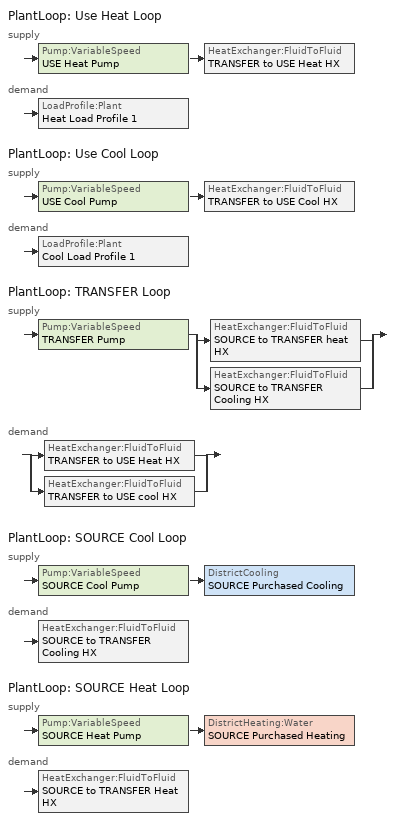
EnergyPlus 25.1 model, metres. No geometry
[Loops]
PlantLoop 'Use Heat Loop'
 supply: Pump:VariableSpeed 'USE Heat Pump' > HeatExchanger:FluidToFluid 'TRANSFER to USE Heat HX'
 demand: LoadProfile:Plant 'Heat Load Profile 1'
PlantLoop 'Use Cool Loop'
 supply: Pump:VariableSpeed 'USE Cool Pump' > HeatExchanger:FluidToFluid 'TRANSFER to USE Cool HX'
 demand: LoadProfile:Plant 'Cool Load Profile 1'
PlantLoop 'TRANSFER Loop'
 supply: Pump:VariableSpeed 'TRANSFER Pump' > split
  | HeatExchanger:FluidToFluid 'SOURCE to TRANSFER heat HX'
  | HeatExchanger:FluidToFluid 'SOURCE to TRANSFER Cooling HX'
 demand: split
  | HeatExchanger:FluidToFluid 'TRANSFER to USE Heat HX'
  | HeatExchanger:FluidToFluid 'TRANSFER to USE cool HX'
PlantLoop 'SOURCE Cool Loop'
 supply: Pump:VariableSpeed 'SOURCE Cool Pump' > DistrictCooling 'SOURCE Purchased Cooling'
 demand: HeatExchanger:FluidToFluid 'SOURCE to TRANSFER Cooling HX'
PlantLoop 'SOURCE Heat Loop'
 supply: Pump:VariableSpeed 'SOURCE Heat Pump' > DistrictHeating:Water 'SOURCE Purchased Heating'
 demand: HeatExchanger:FluidToFluid 'SOURCE to TRANSFER Heat HX'
[Building]
Plant Load Profile Example: North Axis {deg}=0; Terrain=Suburbs; Loads Convergence Tolerance Value {W}=0.04; Temperature Convergence Tolerance Value {deltaC}=0.04; Solar Distribution=FullInteriorAndExterior; Maximum Number of Warmup Days=25; Minimum Number of Warmup Days=6
[Site:Location]
CHICAGO_IL_USA_WMO_725300: Latitude {deg}=42; Longitude {deg}=-87.88; Time Zone {hr}=-6; Elevation {m}=190
[SizingPeriod:DesignDay] Day of Month=21; Humidity Condition Type=Wetbulb; Barometric Pressure {Pa}=99063; Rain Indicator=No; Snow Indicator=No; Daylight Saving Time Indicator=No; Solar Model Indicator=ASHRAEClearSky
Name | Month | Day Type | Maximum Dry-Bulb Temperature {C} | Daily Dry-Bulb Temperature Range {deltaC} | Wetbulb or DewPoint at Maximum Dry-Bulb {C} | Wind Speed {m/s} | Wind Direction {deg} | Sky Clearness
CHICAGO Ann Clg 1% Condns DB=>MWB | 7 | SummerDesignDay | 31.5 | 10.7 | 23 | 5.3 | 230 | 1
CHICAGO Ann Htg 99% Condns DB | 1 | WinterDesignDay | -17.3 | 0 | -17.3 | 4.9 | 270 | 0
[PlantLoop] Fluid Type=WATER; Maximum Loop Temperature {C}=100; Minimum Loop Temperature {C}=3; Maximum Loop Flow Rate {m3/s}=0.003; Minimum Loop Flow Rate {m3/s}=0; Plant Loop Volume {m3}=1; Load Distribution Scheme=OPTIMAL
Name | Plant Equipment Operation Scheme | Plant Loop Demand Calculation Scheme
Use Heat Loop | Use Heat Loop Operation
Use Cool Loop | Use Cool Loop Operation
TRANSFER Loop | TRANSFER Loop Operation | DualSetpointDeadband
SOURCE Cool Loop | SOURCE Cool Loop Operation
SOURCE Heat Loop | SOURCE Heat Loop Operation
[SetpointManager:Scheduled] Control Variable=Temperature
Name | Schedule | Setpoint Node or NodeList
Use Heat Loop Setpoint Manager | Use Heat Loop Temp Sch | Use Heat Loop Setpoint Node List
Use Cool Loop Setpoint Manager | Use Cool Loop Temp Sch | Use Cool Loop Setpoint Node List
Transfer HX Heat Setpoint Manager | TRANSFER Dual Loop Lo Temp Sch | TRANSFER Supply Heating Outlet Node
Transfer HX Cool Setpoint Manager | TRANSFER Dual Loop Hi Temp Sch | TRANSFER Supply Cooling Outlet Node
SOURCE Cool Loop Setpoint Manager | SOURCE Cool Loop Temp Sch | SOURCE Cool Loop Setpoint Node List
SOURCE Heat Loop Setpoint Manager | SOURCE Heat Loop Temp Sch | SOURCE Heat Loop Setpoint Node List
[PlantEquipmentOperationSchemes] Control Scheme 1 Schedule=AlwaysOnSchedule
Name | Control Scheme 1
Use Heat Loop Operation | USE Heat operation
Use Cool Loop Operation | USE Cool operation
TRANSFER Loop Operation | TRANSFER HX
SOURCE Cool Loop Operation | SOURCE Cool Purchased Only
SOURCE Heat Loop Operation | SOURCE Heat Purchased Only
[PlantEquipmentOperation:Uncontrolled]
Name | Equipment List
USE Heat operation | TRANSFER to USE Heat HX equip
USE Cool operation | TRANSFER to USE Cool HX equip
TRANSFER HX | TRANSFER Plant
[PlantEquipmentList]
TRANSFER to USE Heat HX equip: TRANSFER to USE Heat HX
TRANSFER to USE Cool HX equip: TRANSFER to USE Cool HX
TRANSFER Plant: SOURCE to TRANSFER Heat HX, SOURCE to TRANSFER Cooling HX
SOURCE cooling Plant: SOURCE Purchased Cooling
SOURCE Heat Heating Plant: SOURCE Purchased Heating
[Pump:VariableSpeed] Design Maximum Flow Rate {m3/s}=0.005; Design Pump Head {Pa}=1; Design Power Consumption {W}=0.01; Motor Efficiency=0.87; Fraction of Motor Inefficiencies to Fluid Stream=0; Coefficient 1 of the Part Load Performance Curve=0; Coefficient 2 of the Part Load Performance Curve=1; Coefficient 3 of the Part Load Performance Curve=0; Coefficient 4 of the Part Load Performance Curve=0; Design Minimum Flow Rate {m3/s}=0; Pump Control Type=INTERMITTENT
USE Heat Pump; USE Cool Pump; TRANSFER Pump; SOURCE Cool Pump; SOURCE Heat Pump
[HeatExchanger:FluidToFluid] Availability Schedule=AlwaysOnSchedule; Loop Demand Side Design Flow Rate {m3/s}=0.003; Loop Supply Side Design Flow Rate {m3/s}=0.003; Heat Exchanger U-Factor Times Area Value {W/K}=15000; Minimum Temperature Difference to Activate Heat Exchanger {deltaC}=0.2; Heat Transfer Metering End Use Type=LoopToLoop
Name | Heat Exchange Model Type | Control Type
TRANSFER to USE Heat HX | CrossFlowSupplyUnMixedDemandMixed | HeatingSetpointModulated
TRANSFER to USE Cool HX | CrossFlowBothUnMixed | CoolingSetpointModulated
SOURCE to TRANSFER HEAT HX | ParallelFlow | HeatingSetpointModulated
SOURCE to TRANSFER Cooling HX | ParallelFlow | CoolingSetpointModulated
[LoadProfile:Plant] Peak Flow Rate {m3/s}=0.002
Name | Load Schedule | Flow Rate Fraction Schedule | Plant Loop Fluid Type
Heat Load Profile 1 | Heat Load Profile 1 Load Schedule | Heat Load Profile 1 Flow Frac Schedule | Water
Cool Load Profile 1 | Cool Load Profile 1 Load Schedule | Cool Load Profile 1 Flow Frac Schedule
[SetpointManager:Scheduled:dualSetpoint]
TRANSFER Loop Dual Setpoint Manager: Control Variable=Temperature; High Setpoint Schedule=TRANSFER Dual Loop Hi Temp Sch; Low Setpoint Schedule=TRANSFER Dual Loop Lo Temp Sch; Setpoint Node or NodeList=TRANSFER Loop Setpoint Node List
[PlantEquipmentOperation:CoolingLoad]
SOURCE Cool Purchased Only: Load Range 1 Lower Limit {W}=0; Load Range 1 Upper Limit {W}=10000000; Range 1 Equipment List=SOURCE cooling Plant
[DistrictCooling]
SOURCE Purchased Cooling: Nominal Capacity {W}=1000000
[PlantEquipmentOperation:HeatingLoad]
SOURCE Heat Purchased Only: Load Range 1 Lower Limit {W}=0; Load Range 1 Upper Limit {W}=10000000; Range 1 Equipment List=SOURCE Heat Heating Plant
[DistrictHeating:Water]
SOURCE Purchased Heating: Nominal Capacity {W}=1000000
[Schedule:Compact]
Use Cool Loop Temp Sch: THROUGH: 12/31, FOR: AllDays, UNTIL: 24:00, 25
Use Heat Loop Temp Sch: THROUGH: 12/31, FOR: AllDays, UNTIL: 24:00, 15
TRANSFER Dual Loop Hi Temp Sch: THROUGH: 12/31, FOR: AllDays, UNTIL: 24:00, 22.5
TRANSFER Dual Loop Lo Temp Sch: THROUGH: 12/31, FOR: AllDays, UNTIL: 24:00, 17.5
SOURCE HEAT Loop Temp Sch; SOURCE COOl Loop Temp Sch: THROUGH: 12/31, FOR: AllDays, UNTIL: 24:00, 20
AlwaysOnSchedule; Heat Load Profile 1 Flow Frac Schedule; cool Load Profile 1 Flow Frac Schedule: THROUGH: 12/31, FOR: AllDays, UNTIL: 24:00, 1
Heat Load Profile 1 Load Schedule: THROUGH: 12/31, FOR: AllDays, UNTIL: 12:00, 0, UNTIL: 14:00, 8000, UNTIL: 16:00, 6000, UNTIL: 17:00, 0, UNTIL: 20:00, 6000, UNTIL: 24:00, 10000
Cool Load Profile 1 Load Schedule: THROUGH: 12/31, FOR: AllDays, UNTIL: 2:00, -8000, UNTIL: 4:00, -6000, UNTIL: 5:00, 0, UNTIL: 8:00, -6000, UNTIL: 12:00, -10000, UNTIL: 24:00, 0
